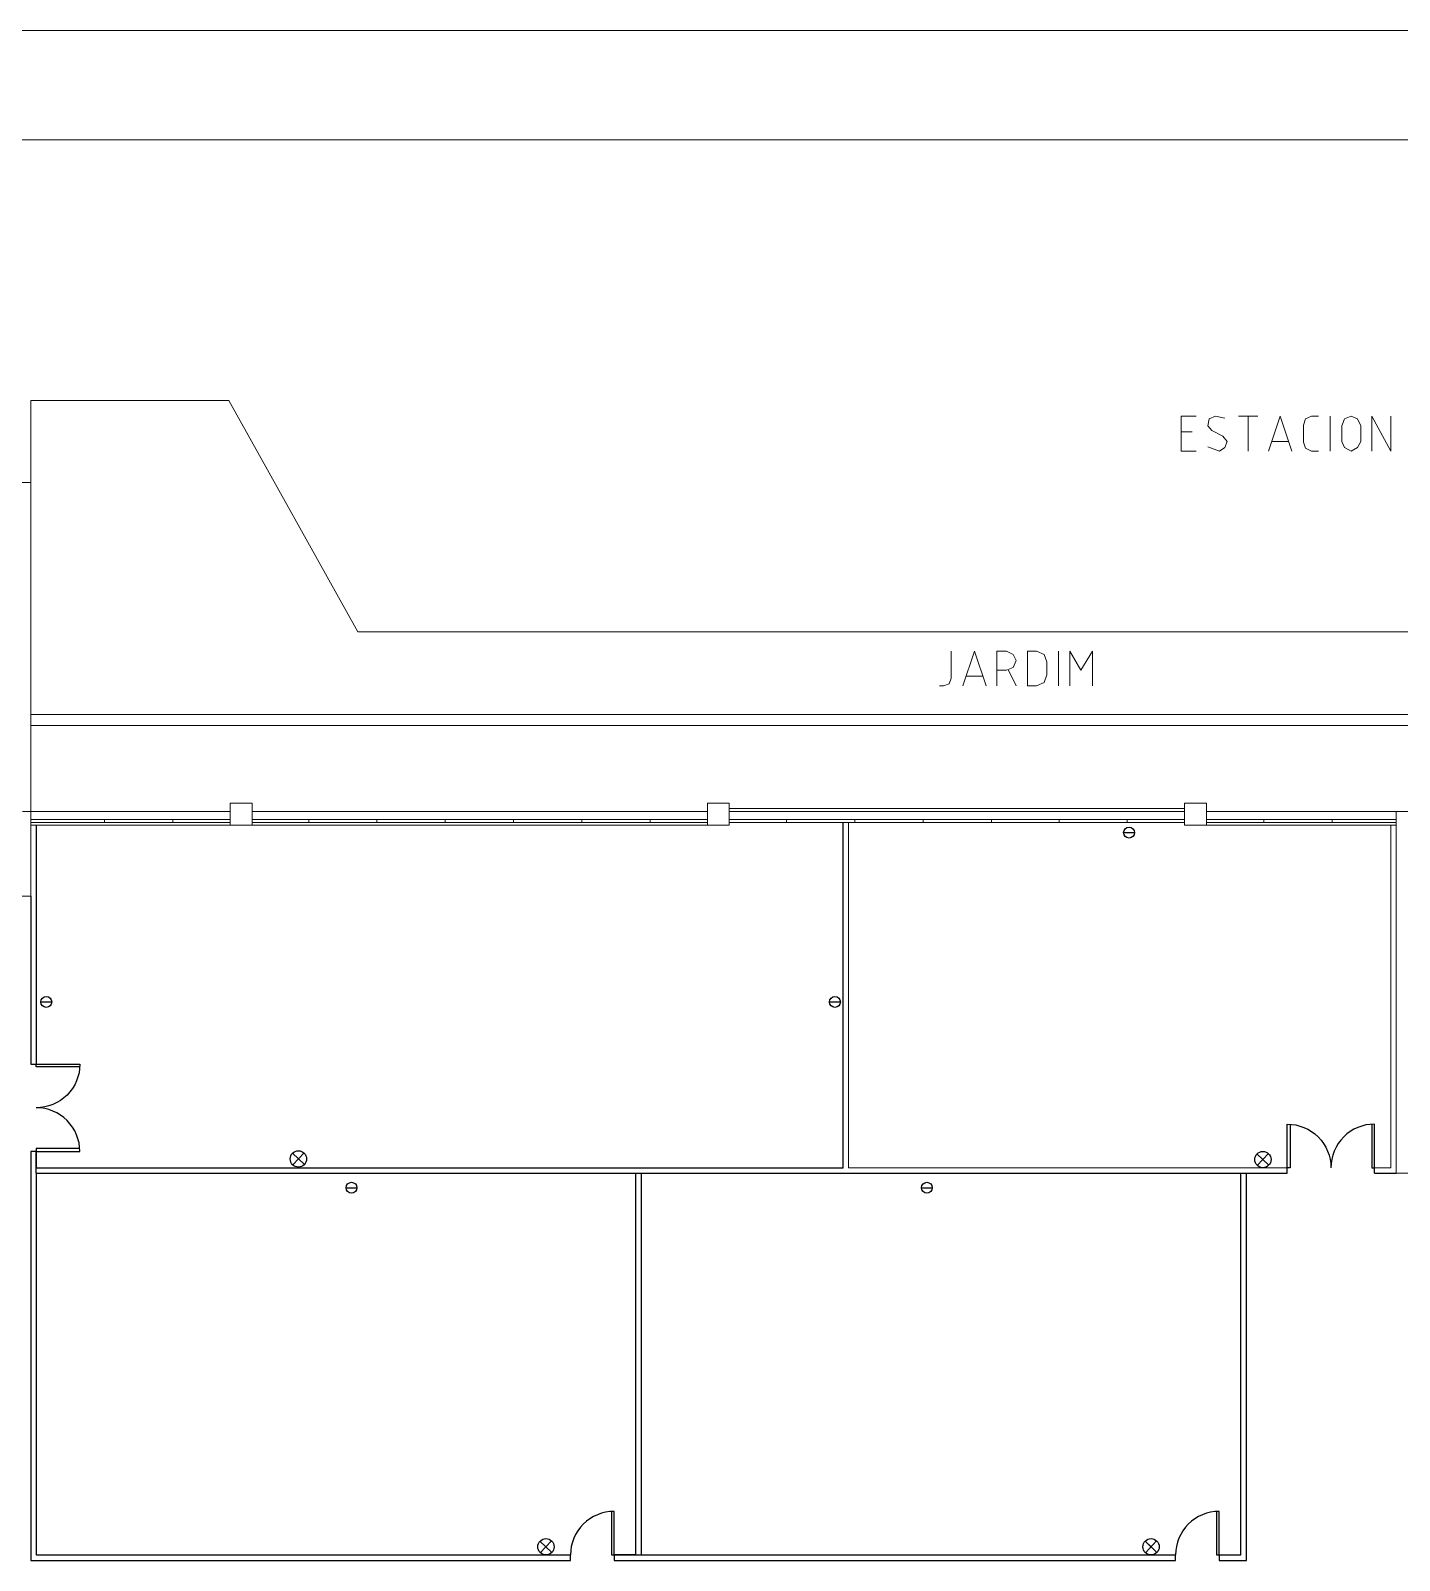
# Model space of a CAD drawing. Header units: millimetres. Extents: x 379 to 545, y 812 to 876.
# Drawn here: x 427.4 to 452.51, y 841.43 to 869.51 of the extents above; entities that cross this region are included whole.
import ezdxf

# ---------------------------------------------------------------- set-up
doc = ezdxf.new("R2010")
doc.units = ezdxf.units.MM
doc.layers.add('Detectores', color=92, linetype='Continuous')
doc.layers.add('Incendio', color=10, linetype='Continuous')

msp = doc.modelspace()

# ---------------------------------------------------------------- linework, layer by layer
for p, q in [((427.5, 854.928), (427.5, 850.54)), ((442.3, 848.64), (442.3, 854.978)), ((427.4, 853.626), (427.4, 850.54)), ((427.4, 850.54), (427.5, 850.54)), ((427.5, 848.94), (427.4, 848.94)), ((427.4, 848.94), (427.4, 848.54)), ((427.5, 848.54), (427.5, 848.94)), ((427.5, 848.94), (427.5, 848.64)), ((427.4, 848.54), (427.4, 841.434)), ((427.5, 848.64), (442.3, 848.64)), ((427.5, 848.54), (442.4, 848.54)), ((427.5, 848.54), (427.5, 841.534)), ((438.5, 841.534), (438.5, 848.54)), ((438.6, 841.534), (438.6, 848.54)), ((442.4, 848.54), (450.45, 848.54)), ((449.6, 841.534), (449.6, 848.54)), ((449.7, 841.434), (449.7, 848.54)), ((450.45, 848.54), (450.45, 848.64)), ((452.05, 848.54), (452.05, 848.64)), ((452.05, 848.54), (452.45, 848.54)), ((427.4, 841.434), (437.3, 841.434)), ((427.5, 841.534), (437.3, 841.534)), ((437.3, 841.434), (437.3, 841.534)), ((438.5, 841.534), (438.1, 841.534)), ((438.1, 841.534), (438.1, 841.434)), ((438.1, 841.534), (448.4, 841.534)), ((438.1, 841.434), (448.4, 841.434)), ((448.4, 841.434), (448.4, 841.534)), ((449.2, 841.534), (449.6, 841.534)), ((449.2, 841.534), (449.2, 841.434)), ((449.2, 841.434), (449.7, 841.434))]:
    msp.add_line(p, q)
at = {"color": 7, "lineweight": 0}
for points in [[(545.109, 869.507), (395.061, 869.507)], [(544.846, 867.503), (400.234, 867.503)], [(427.4, 862.719), (431.032, 862.719)], [(427.4, 855.179), (427.4, 862.719)], [(431.032, 862.719), (433.4, 858.473)], [(448.78, 861.792), (448.505, 861.792), (448.505, 862.43), (448.78, 862.43)], [(449.306, 862.393), (449.131, 862.43), (449.018, 862.38), (448.993, 862.255), (449.068, 862.167), (449.269, 862.067)], [(449.557, 862.43), (449.907, 862.43)], [(449.732, 861.792), (449.732, 862.43)], [(450.108, 861.792), (450.321, 862.43), (450.534, 861.792)], [(450.897, 862.43), (450.784, 862.38), (450.747, 862.268)], [(450.897, 862.43), (451.022, 862.43)], [(451.235, 861.792), (451.235, 862.43)], [(451.799, 862.255), (451.736, 862.38), (451.623, 862.43), (451.498, 862.38), (451.448, 862.255)], [(451.999, 861.792), (451.999, 862.43), (452.35, 861.792), (452.35, 862.43)], [(448.705, 862.142), (448.505, 862.142)], [(450.747, 861.955), (450.747, 862.268)], [(451.448, 861.967), (451.448, 862.255)], [(451.799, 862.255), (451.799, 861.967)], [(448.993, 861.867), (449.206, 861.792)], [(449.206, 861.792), (449.306, 861.854), (449.344, 861.967), (449.269, 862.067)], [(450.471, 861.967), (450.17, 861.967)], [(450.747, 861.955), (450.784, 861.842), (450.897, 861.792)], [(451.448, 861.967), (451.498, 861.854), (451.623, 861.792), (451.736, 861.854), (451.799, 861.967)], [(451.022, 861.792), (450.897, 861.792)], [(426.06, 861.216), (427.4, 861.216)], [(433.4, 858.473), (475.245, 858.473)], [(444.071, 857.483), (444.146, 857.483), (444.246, 857.521), (444.284, 857.621), (444.284, 858.122)], [(444.497, 857.483), (444.71, 858.122), (444.923, 857.483)], [(445.123, 857.483), (445.123, 858.122), (445.298, 858.122)], [(445.298, 857.771), (445.424, 857.821), (445.474, 857.947), (445.424, 858.059), (445.298, 858.122)], [(445.687, 857.483), (445.849, 857.483), (445.987, 857.546), (446.037, 857.684), (446.037, 857.922), (445.987, 858.059), (445.849, 858.122), (445.687, 858.122), (445.687, 857.483), (445.687, 857.483)], [(446.25, 857.483), (446.25, 858.122)], [(446.463, 857.483), (446.463, 858.122), (446.663, 857.771), (446.876, 858.122), (446.876, 857.483)], [(444.86, 857.659), (444.559, 857.659)], [(445.298, 857.771), (445.123, 857.771)], [(445.336, 857.771), (445.474, 857.483)], [(475.245, 856.957), (427.4, 856.957)], [(475.245, 856.757), (427.4, 856.757)], [(427.4, 855.179), (427.25, 855.179)], [(431.058, 855.179), (427.4, 855.179)], [(427.4, 853.626), (427.4, 855.179)], [(431.058, 854.928), (431.458, 854.928), (431.458, 855.329), (431.058, 855.329), (431.058, 854.928), (431.058, 854.928)], [(439.812, 855.179), (431.458, 855.179)], [(439.812, 854.928), (440.213, 854.928), (440.213, 855.329), (439.812, 855.329), (439.812, 854.928), (439.812, 854.928)], [(440.213, 855.229), (448.567, 855.229)], [(440.213, 855.179), (448.567, 855.179)], [(448.567, 854.928), (448.968, 854.928), (448.968, 855.329), (448.567, 855.329), (448.567, 854.928), (448.567, 854.928)], [(448.968, 855.179), (457.335, 855.179)], [(452.45, 848.54), (452.45, 855.179)], [(431.058, 855.028), (427.4, 855.028)], [(431.058, 854.978), (427.4, 854.978)], [(431.058, 854.928), (427.4, 854.928)], [(428.753, 854.978), (428.753, 855.028)], [(430.005, 854.978), (430.005, 855.028)], [(439.812, 855.028), (431.458, 855.028)], [(439.812, 854.978), (431.458, 854.978)], [(439.812, 854.928), (431.458, 854.928)], [(432.498, 854.978), (432.498, 855.028)], [(433.75, 854.978), (433.75, 855.028)], [(435.003, 854.978), (435.003, 855.028)], [(436.255, 854.978), (436.255, 855.028)], [(437.508, 854.978), (437.508, 855.028)], [(438.76, 854.978), (438.76, 855.028)], [(440.213, 855.028), (448.567, 855.028)], [(440.213, 854.978), (448.567, 854.978)], [(441.265, 854.978), (441.265, 855.028)], [(442.4, 854.978), (442.4, 848.64), (450.45, 848.64)], [(442.518, 854.978), (442.518, 855.028)], [(443.77, 854.978), (443.77, 855.028)], [(445.023, 854.978), (445.023, 855.028)], [(446.263, 854.978), (446.263, 855.028)], [(447.515, 854.978), (447.515, 855.028)], [(448.968, 855.028), (452.45, 855.028)], [(448.968, 854.978), (452.45, 854.978)], [(448.968, 854.928), (452.45, 854.928)], [(450.02, 854.978), (450.02, 855.028)], [(451.273, 854.978), (451.273, 855.028)], [(452.05, 848.64), (452.35, 848.64), (452.35, 854.928)], [(426.16, 853.626), (427.4, 853.626)], [(452.45, 848.54), (455.155, 848.54)]]:
    msp.add_lwpolyline(points, dxfattribs=at)
for points in [[(428.3, 850.49), (427.5, 850.49), (427.5, 850.54), (428.3, 850.54, -0.414214), (427.5, 849.74)], [(428.3, 848.99), (427.5, 848.99), (427.5, 848.94), (428.3, 848.94, 0.414214), (427.5, 849.74)], [(450.5, 849.44), (450.5, 848.64), (450.45, 848.64), (450.45, 849.44, -0.414214), (451.25, 848.64)], [(452, 849.44), (452, 848.64), (452.05, 848.64), (452.05, 849.44, 0.414214), (451.25, 848.64)], [(438.05, 842.334), (438.05, 841.534), (438.1, 841.534), (438.1, 842.334, 0.414214), (437.3, 841.534)], [(449.15, 842.334), (449.15, 841.534), (449.2, 841.534), (449.2, 842.334, 0.414214), (448.4, 841.534)]]:
    msp.add_lwpolyline(points, format="xyb")
at = {"layer": 'Detectores'}
for p, q in [((447.448, 854.789), (447.648, 854.789)), ((427.584, 851.683), (427.784, 851.683)), ((442.052, 851.683), (442.252, 851.683)), ((433.183, 848.273), (433.383, 848.273)), ((443.738, 848.273), (443.938, 848.273))]:
    msp.add_line(p, q, dxfattribs=at)
for centre in [(447.548, 854.789), (427.684, 851.683), (442.152, 851.683), (433.283, 848.273), (443.838, 848.273)]:
    msp.add_circle(centre, 0.1, dxfattribs=at)
at = {"layer": 'Incendio'}
for p, q in [((432.2, 848.905), (432.418, 848.699)), ((432.206, 848.693), (432.412, 848.911)), ((450.002, 848.79), (449.893, 848.893)), ((449.893, 848.893), (450.111, 848.688)), ((449.899, 848.681), (450.105, 848.9)), ((436.85, 841.684), (436.74, 841.787)), ((436.74, 841.787), (436.959, 841.581)), ((436.747, 841.575), (436.952, 841.793)), ((447.95, 841.684), (447.84, 841.787)), ((447.84, 841.787), (448.059, 841.581)), ((447.847, 841.575), (448.052, 841.793))]:
    msp.add_line(p, q, dxfattribs=at)
for centre in [(432.309, 848.802), (450.002, 848.79), (436.85, 841.684), (447.95, 841.684)]:
    msp.add_circle(centre, 0.15, dxfattribs=at)

doc.saveas('drawing.dxf')
